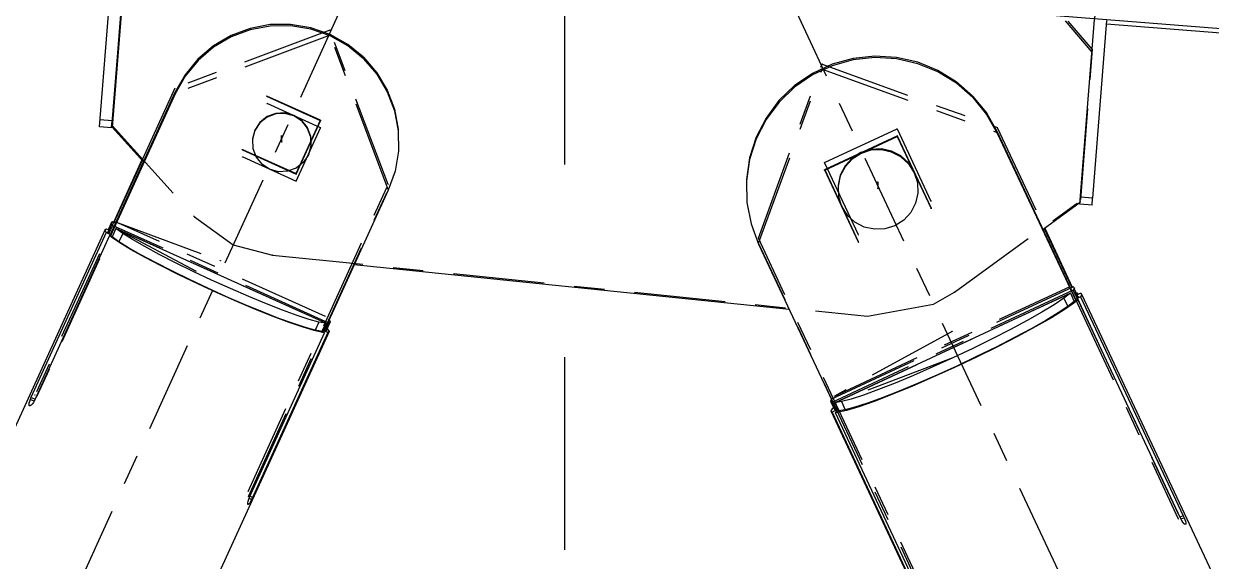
# Model space of a CAD drawing. Header units: millimetres. Extents: x 2368 to 8313, y 7493 to 11698.
# Drawn here: x 5854.76 to 5893.9, y 11402.44 to 11420.15 of the extents above; entities that cross this region are included whole.
import ezdxf

# ---------------------------------------------------------------- set-up
doc = ezdxf.new("R2010")
doc.units = ezdxf.units.MM
for name, pattern in [('CENTER', [50.8, 31.75, -6.35, 6.35, -6.35]), ('XKITLINE00', [0]), ('XKITLINE03', [6, 3, -1, 1, -1])]:
    doc.linetypes.add(name, pattern=pattern)

msp = doc.modelspace()

# ---------------------------------------------------------------- linework, layer by layer
at = {"color": 6, "linetype": 'CENTER'}
msp.add_line((5872.5882, 10907.5139), (5872.5882, 11495.735), dxfattribs=at)
at = {"color": 8, "linetype": 'XKITLINE00'}
for p, q in [((5921.4749, 11417.8339), (5589.9801, 11444.0384)), ((5857.2501, 11416.7596), (5857.7313, 11422.8469)), ((5858.13, 11422.8153), (5857.6672, 11416.9605)), ((5858.0615, 11421.8074), (5857.6694, 11416.8468)), ((5858.0645, 11421.7092), (5857.6724, 11416.7486)), ((5889.0866, 11420.2451), (5889.9658, 11419.221)), ((5889.5693, 11414.2048), (5890.0505, 11420.292)), ((5890.4492, 11420.2605), (5889.9864, 11414.4057)), ((5862.2178, 11420.003), (5861.588, 11419.7673)), ((5862.2193, 11419.9539), (5861.5895, 11419.7182)), ((5862.8792, 11420.1263), (5862.2178, 11420.003)), ((5862.8807, 11420.0772), (5862.2193, 11419.9539)), ((5863.552, 11420.1334), (5862.8792, 11420.1263)), ((5863.5535, 11420.0843), (5862.8807, 11420.0772)), ((5864.2158, 11420.0241), (5863.552, 11420.1334)), ((5864.2173, 11419.9751), (5863.5535, 11420.0843)), ((5864.8504, 11419.8018), (5864.2158, 11420.0241)), ((5864.8519, 11419.7527), (5864.2173, 11419.9751)), ((5889.1738, 11420.2382), (5889.9628, 11419.3191)), ((5921.456, 11417.6863), (5890.4395, 11420.1381)), ((5861.588, 11419.7673), (5861.0088, 11419.4263)), ((5861.5895, 11419.7182), (5861.0103, 11419.3773)), ((5865.4366, 11419.4732), (5864.8504, 11419.8018)), ((5865.438, 11419.4241), (5864.8519, 11419.7527)), ((5865.9564, 11419.0483), (5865.4366, 11419.4732)), ((5861.0088, 11419.4263), (5860.4979, 11418.9905)), ((5861.0103, 11419.3773), (5860.4994, 11418.9414)), ((5865.9579, 11418.9992), (5865.438, 11419.4241)), ((5882.8077, 11419.0883), (5882.0949, 11419.0127)), ((5883.5232, 11419.046), (5882.8077, 11419.0883)), ((5889.9628, 11419.3191), (5889.9658, 11419.221)), ((5860.4979, 11418.9905), (5860.0707, 11418.473)), ((5860.4994, 11418.9414), (5860.0722, 11418.4239)), ((5865.9564, 11419.0483), (5866.3942, 11418.54)), ((5865.9579, 11418.9992), (5866.3957, 11418.4909)), ((5881.4043, 11418.8215), (5880.7547, 11418.5197)), ((5881.4058, 11418.7724), (5880.7562, 11418.4706)), ((5882.0949, 11419.0127), (5881.4043, 11418.8215)), ((5882.0964, 11418.9636), (5881.4058, 11418.7724)), ((5882.8092, 11419.0392), (5882.0964, 11418.9636)), ((5883.5247, 11418.997), (5882.8092, 11419.0392)), ((5884.2219, 11418.8872), (5883.5232, 11419.046)), ((5884.2234, 11418.8381), (5883.5247, 11418.997)), ((5884.8848, 11418.616), (5884.2219, 11418.8872)), ((5884.8863, 11418.5669), (5884.2234, 11418.8381)), ((5860.0707, 11418.473), (5859.7404, 11417.8896)), ((5860.0722, 11418.4239), (5859.7419, 11417.8405)), ((5860.0707, 11418.473), (5860.0722, 11418.4239)), ((5866.3942, 11418.54), (5866.7367, 11417.9637)), ((5866.3957, 11418.4909), (5866.7381, 11417.9146)), ((5880.7547, 11418.5197), (5880.1639, 11418.1157)), ((5880.7562, 11418.4706), (5880.1654, 11418.0666)), ((5885.4938, 11418.24), (5884.8848, 11418.616)), ((5885.4953, 11418.1909), (5884.8863, 11418.5669)), ((5866.7367, 11417.9637), (5866.9733, 11417.3369)), ((5866.7381, 11417.9146), (5866.9748, 11417.2879)), ((5880.1639, 11418.1157), (5879.6479, 11417.6204)), ((5880.1654, 11418.0666), (5879.6494, 11417.5713)), ((5886.0323, 11417.7693), (5885.4938, 11418.24)), ((5886.0337, 11417.7202), (5885.4953, 11418.1909)), ((5859.7404, 11417.8896), (5857.5891, 11413.1711)), ((5859.7419, 11417.8405), (5857.6096, 11413.1637)), ((5859.7404, 11417.8896), (5859.7419, 11417.8405)), ((5879.6479, 11417.6204), (5879.2209, 11417.0474)), ((5879.6494, 11417.5713), (5879.2223, 11416.9983)), ((5886.0323, 11417.7693), (5886.4855, 11417.2168)), ((5886.0337, 11417.7202), (5886.487, 11417.1677)), ((5863.062, 11417.1998), (5862.7779, 11417.0935)), ((5863.0624, 11417.1841), (5862.7783, 11417.0778)), ((5863.3651, 11417.2135), (5863.062, 11417.1998)), ((5863.3656, 11417.1978), (5863.0624, 11417.1841)), ((5863.6577, 11417.1334), (5863.3651, 11417.2135)), ((5863.6582, 11417.1177), (5863.3656, 11417.1978)), ((5863.911, 11416.9672), (5863.6577, 11417.1334)), ((5863.6577, 11417.1334), (5863.6582, 11417.1177)), ((5863.9115, 11416.9515), (5863.6582, 11417.1177)), ((5866.9733, 11417.3369), (5867.097, 11416.6788)), ((5866.9748, 11417.2879), (5867.0985, 11416.6297)), ((5886.4855, 11417.2168), (5886.487, 11417.1677)), ((5886.4855, 11417.2168), (5886.8411, 11416.5976)), ((5886.487, 11417.1677), (5886.8426, 11416.5485)), ((5857.6489, 11416.7281), (5857.2501, 11416.7596)), ((5857.6672, 11416.9605), (5857.2685, 11416.992)), ((5857.6489, 11416.7281), (5857.6672, 11416.9605)), ((5857.6694, 11416.8468), (5857.6724, 11416.7486)), ((5857.6724, 11416.7486), (5858.7008, 11415.6094)), ((5862.5407, 11416.905), (5862.3736, 11416.6529)), ((5862.5411, 11416.8893), (5862.374, 11416.6371)), ((5862.7779, 11417.0935), (5862.5407, 11416.905)), ((5862.7783, 11417.0778), (5862.5411, 11416.8893)), ((5863.911, 11416.9672), (5864.1003, 11416.7312)), ((5863.9115, 11416.9515), (5864.1008, 11416.7155)), ((5864.1003, 11416.7312), (5864.2071, 11416.4485)), ((5879.2209, 11417.0474), (5878.8944, 11416.4122)), ((5879.2223, 11416.9983), (5878.8959, 11416.3631)), ((5862.3736, 11416.6529), (5862.2929, 11416.3617)), ((5862.2929, 11416.3617), (5862.2934, 11416.346)), ((5862.374, 11416.6371), (5862.2934, 11416.346)), ((5862.2934, 11416.346), (5862.3071, 11416.0443)), ((5862.3736, 11416.6529), (5862.374, 11416.6371)), ((5864.1008, 11416.7155), (5864.2076, 11416.4328)), ((5864.2076, 11416.4328), (5864.2213, 11416.1311)), ((5867.097, 11416.6788), (5867.0985, 11416.6297)), ((5867.0985, 11416.6297), (5867.1054, 11415.9602)), ((5878.8944, 11416.4122), (5878.6774, 11415.7323)), ((5878.8959, 11416.3631), (5878.6789, 11415.6832)), ((5886.8411, 11416.5976), (5886.8426, 11416.5485)), ((5886.8411, 11416.5976), (5889.4484, 11411.0364)), ((5886.8426, 11416.5485), (5889.43, 11411.0299)), ((5862.3071, 11416.0443), (5862.4139, 11415.7616)), ((5864.2213, 11416.1311), (5864.1407, 11415.8399)), ((5867.1054, 11415.9602), (5866.9955, 11415.2995)), ((5882.6801, 11416.0149), (5882.3515, 11415.9116)), ((5882.6806, 11415.9992), (5882.352, 11415.8959)), ((5882.6806, 11415.9992), (5882.352, 11415.8959)), ((5882.6811, 11415.9835), (5882.3525, 11415.8802)), ((5883.0244, 11416.03), (5882.6801, 11416.0149)), ((5883.0249, 11416.0143), (5882.6806, 11415.9992)), ((5883.0249, 11416.0143), (5882.6806, 11415.9992)), ((5883.0253, 11415.9986), (5882.6811, 11415.9835)), ((5883.3608, 11415.956), (5883.0244, 11416.03)), ((5883.3613, 11415.9402), (5883.0249, 11416.0143)), ((5883.3613, 11415.9402), (5883.0249, 11416.0143)), ((5883.3618, 11415.9245), (5883.0253, 11415.9986)), ((5883.6665, 11415.7978), (5883.3608, 11415.956)), ((5883.667, 11415.782), (5883.3613, 11415.9402)), ((5883.667, 11415.782), (5883.3613, 11415.9402)), ((5858.6469, 11415.6691), (5857.708, 11413.6099)), ((5858.6627, 11415.6515), (5857.7278, 11413.601)), ((5862.4139, 11415.7616), (5862.6032, 11415.5256)), ((5863.9736, 11415.5877), (5863.7364, 11415.3993)), ((5864.1407, 11415.8399), (5863.9736, 11415.5877)), ((5878.6774, 11415.7323), (5878.5758, 11415.0262)), ((5878.6789, 11415.6832), (5878.5773, 11414.9771)), ((5882.0609, 11415.7272), (5881.8282, 11415.4743)), ((5882.0614, 11415.7115), (5881.8286, 11415.4586)), ((5882.0614, 11415.7115), (5881.8286, 11415.4586)), ((5882.0619, 11415.6958), (5881.8291, 11415.4429)), ((5882.3515, 11415.9116), (5882.0609, 11415.7272)), ((5882.352, 11415.8959), (5882.0614, 11415.7115)), ((5882.352, 11415.8959), (5882.0614, 11415.7115)), ((5882.3525, 11415.8802), (5882.0619, 11415.6958)), ((5882.3515, 11415.9116), (5882.352, 11415.8959)), ((5882.352, 11415.8959), (5882.3525, 11415.8802)), ((5883.6675, 11415.7663), (5883.3618, 11415.9245)), ((5883.9206, 11415.5662), (5883.6665, 11415.7978)), ((5883.9211, 11415.5505), (5883.667, 11415.782)), ((5883.9211, 11415.5505), (5883.667, 11415.782)), ((5883.9216, 11415.5348), (5883.6675, 11415.7663)), ((5883.9206, 11415.5662), (5884.1058, 11415.2771)), ((5883.9211, 11415.5505), (5884.1063, 11415.2613)), ((5883.9211, 11415.5505), (5884.1063, 11415.2613)), ((5862.8565, 11415.3594), (5862.6032, 11415.5256)), ((5863.1491, 11415.2792), (5862.8565, 11415.3594)), ((5863.4523, 11415.293), (5863.1491, 11415.2792)), ((5863.7364, 11415.3993), (5863.4523, 11415.293)), ((5866.9955, 11415.2995), (5866.7719, 11414.6679)), ((5881.6691, 11415.1701), (5881.5946, 11414.8352)), ((5881.6696, 11415.1543), (5881.5951, 11414.8195)), ((5881.6696, 11415.1543), (5881.5951, 11414.8195)), ((5881.8282, 11415.4743), (5881.6691, 11415.1701)), ((5881.8286, 11415.4586), (5881.6696, 11415.1543)), ((5881.8286, 11415.4586), (5881.6696, 11415.1543)), ((5881.8291, 11415.4429), (5881.6701, 11415.1386)), ((5883.9216, 11415.5348), (5884.1067, 11415.2456)), ((5884.1058, 11415.2771), (5884.1063, 11415.2613)), ((5884.1058, 11415.2771), (5884.2095, 11414.9501)), ((5884.1063, 11415.2613), (5884.21, 11414.9343)), ((5884.1063, 11415.2613), (5884.1067, 11415.2456)), ((5884.1063, 11415.2613), (5884.21, 11414.9343)), ((5884.1067, 11415.2456), (5884.2104, 11414.9186)), ((5878.5773, 11414.9771), (5878.5939, 11414.2639)), ((5881.6701, 11415.1386), (5881.5955, 11414.8038)), ((5881.5955, 11414.8038), (5881.6106, 11414.4612)), ((5884.2104, 11414.9186), (5884.2255, 11414.576)), ((5866.7719, 11414.6679), (5864.6397, 11409.9912)), ((5881.6106, 11414.4612), (5881.7143, 11414.1342)), ((5884.2255, 11414.576), (5884.151, 11414.2412)), ((5889.9864, 11414.4057), (5889.5876, 11414.4372)), ((5889.968, 11414.1733), (5889.9864, 11414.4057)), ((5878.5939, 11414.2639), (5878.7282, 11413.5633)), ((5881.7143, 11414.1342), (5881.8995, 11413.8451)), ((5884.151, 11414.2412), (5883.9919, 11413.937)), ((5889.5737, 11414.2603), (5888.3515, 11413.3762)), ((5889.968, 11414.1733), (5889.5693, 11414.2048)), ((5857.6482, 11413.6089), (5857.5242, 11413.337)), ((5857.6481, 11413.6089), (5857.5348, 11413.3602)), ((5857.6482, 11413.6089), (5857.6393, 11413.5847)), ((5857.6767, 11413.624), (5857.6482, 11413.6089)), ((5857.7753, 11413.5795), (5857.6767, 11413.624)), ((5882.1536, 11413.6135), (5881.8995, 11413.8451)), ((5882.4593, 11413.4553), (5882.1536, 11413.6135)), ((5883.7592, 11413.684), (5883.4686, 11413.4996)), ((5883.9919, 11413.937), (5883.7592, 11413.684)), ((5857.4243, 11413.3539), (5791.8961, 11269.6244)), ((5857.4722, 11413.2761), (5854.9929, 11407.838)), ((5857.4687, 11413.39), (5857.4243, 11413.3539)), ((5857.4243, 11413.3539), (5857.4722, 11413.2761)), ((5857.5366, 11413.3594), (5857.4687, 11413.39)), ((5857.6081, 11413.2148), (5857.4722, 11413.2761)), ((5857.5153, 11413.3128), (5857.526, 11413.2799)), ((5857.6499, 11413.5518), (5857.526, 11413.2799)), ((5857.526, 11413.2799), (5857.5562, 11413.2382)), ((5857.6801, 11413.5101), (5857.5562, 11413.2382)), ((5857.6081, 11413.2148), (5857.5562, 11413.2382)), ((5857.6393, 11413.5847), (5857.6499, 11413.5518)), ((5857.6499, 11413.5518), (5857.6801, 11413.5101)), ((5857.79, 11413.4083), (5857.6661, 11413.1364)), ((5857.7321, 11413.4867), (5857.6801, 11413.5101)), ((5858.0162, 11413.2451), (5857.79, 11413.4083)), ((5864.7074, 11410.2865), (5857.79, 11413.4083)), ((5858.0162, 11413.2451), (5857.8922, 11412.9732)), ((5858.3368, 11413.0443), (5858.0162, 11413.2451)), ((5878.7282, 11413.5633), (5878.9765, 11412.8942)), ((5882.7957, 11413.3812), (5882.4593, 11413.4553)), ((5883.14, 11413.3964), (5882.7957, 11413.3812)), ((5883.4686, 11413.4996), (5883.14, 11413.3964)), ((5888.39, 11413.4041), (5889.2989, 11411.4657)), ((5888.4061, 11413.4157), (5889.3165, 11411.4739)), ((5857.585, 11413.1729), (5855.1057, 11407.7348)), ((5857.6513, 11413.117), (5857.585, 11413.1729)), ((5857.6661, 11413.1364), (5857.585, 11413.1729)), ((5857.6091, 11413.1827), (5857.6013, 11413.1656)), ((5857.6091, 11413.1827), (5857.6096, 11413.1637)), ((5857.6668, 11413.138), (5857.6096, 11413.1637)), ((5857.9256, 11412.9311), (5857.6513, 11413.117)), ((5857.8922, 11412.9732), (5857.6661, 11413.1364)), ((5858.2128, 11412.7724), (5857.8922, 11412.9732)), ((5858.297, 11412.7074), (5857.9256, 11412.9311)), ((5858.7424, 11412.8117), (5858.3368, 11413.0443)), ((5859.2213, 11412.5541), (5858.7424, 11412.8117)), ((5878.9765, 11412.8942), (5881.5639, 11407.3756)), ((5858.6185, 11412.5398), (5858.2128, 11412.7724)), ((5858.7542, 11412.4526), (5858.297, 11412.7074)), ((5859.0973, 11412.2822), (5858.6185, 11412.5398)), ((5859.2833, 11412.1745), (5858.7542, 11412.4526)), ((5859.7593, 11412.2791), (5859.2213, 11412.5541)), ((5859.6354, 11412.0072), (5859.0973, 11412.2822)), ((5859.8682, 11411.8815), (5859.2833, 11412.1745)), ((5860.3408, 11411.9946), (5859.7593, 11412.2791)), ((5879.9882, 11410.7364), (5865.6499, 11412.2069)), ((5860.2169, 11411.7227), (5859.6354, 11412.0072)), ((5860.4913, 11411.5826), (5859.8682, 11411.8815)), ((5860.8248, 11411.4372), (5860.2169, 11411.7227)), ((5860.9488, 11411.7091), (5860.3408, 11411.9946)), ((5861.5654, 11411.4308), (5860.9488, 11411.7091)), ((5861.1335, 11411.2868), (5860.4913, 11411.5826)), ((5861.4414, 11411.1589), (5860.8248, 11411.4372)), ((5861.7753, 11411.0032), (5861.1335, 11411.2868)), ((5862.1726, 11411.168), (5861.5654, 11411.4308)), ((5889.2542, 11411.2756), (5881.4862, 11407.667)), ((5889.2542, 11411.2756), (5889.0378, 11411.1068)), ((5889.2542, 11411.2756), (5889.381, 11411.0051)), ((5889.3451, 11411.4871), (5889.2564, 11411.4459)), ((5889.3484, 11411.3732), (5889.3016, 11411.3514)), ((5889.3719, 11411.4708), (5889.3451, 11411.4871)), ((5889.3736, 11411.4137), (5889.3484, 11411.3732)), ((5889.3484, 11411.3732), (5889.4752, 11411.1026)), ((5889.3719, 11411.4708), (5889.3814, 11411.4463)), ((5889.3814, 11411.4463), (5889.3736, 11411.4137)), ((5889.3736, 11411.4137), (5889.5004, 11411.1432)), ((5889.4893, 11411.2784), (5889.4605, 11411.2776)), ((5889.4893, 11411.2784), (5889.4653, 11411.2673)), ((5889.591, 11411.2719), (5889.486, 11411.2232)), ((5889.4893, 11411.2784), (5889.51, 11411.2343)), ((5889.591, 11411.2719), (5889.6348, 11411.2266)), ((5862.0487, 11410.8961), (5861.4414, 11411.1589)), ((5862.3972, 11410.7402), (5861.7753, 11411.0032)), ((5862.6288, 11410.6563), (5862.0487, 11410.8961)), ((5862.7528, 11410.9282), (5862.1726, 11411.168)), ((5863.2889, 11410.7185), (5862.7528, 11410.9282)), ((5888.7223, 11410.8967), (5888.3164, 11410.6513)), ((5889.0378, 11411.1068), (5888.7223, 11410.8967)), ((5889.0378, 11411.1068), (5889.1646, 11410.8362)), ((5889.3651, 11410.9463), (5889.0509, 11410.729)), ((5889.381, 11411.0051), (5889.1646, 11410.8362)), ((5889.4979, 11411.0594), (5889.3651, 11410.9463)), ((5889.43, 11411.0299), (5889.3802, 11411.0067)), ((5889.4979, 11411.0594), (5889.381, 11411.0051)), ((5889.5886, 11411.1553), (5889.4284, 11411.0809)), ((5889.4752, 11411.1026), (5889.4284, 11411.0809)), ((5889.4295, 11411.0467), (5889.43, 11411.0299)), ((5889.4295, 11411.0467), (5889.4368, 11411.031)), ((5889.5004, 11411.1432), (5889.4752, 11411.1026)), ((5889.4979, 11411.0594), (5892.8801, 11403.8456)), ((5889.5083, 11411.1757), (5889.5004, 11411.1432)), ((5889.6348, 11411.2266), (5889.5886, 11411.1553)), ((5889.5886, 11411.1553), (5892.9708, 11403.9415)), ((5889.6348, 11411.2266), (5953.8283, 11274.3079)), ((5862.9804, 11410.506), (5862.3972, 11410.7402)), ((5863.1649, 11410.4466), (5862.6288, 11410.6563)), ((5863.5071, 11410.3076), (5862.9804, 11410.506)), ((5863.7652, 11410.545), (5863.2889, 11410.7185)), ((5864.1678, 11410.4128), (5863.7652, 11410.545)), ((5888.3164, 11410.6513), (5887.831, 11410.3769)), ((5888.6286, 11410.4686), (5888.111, 11410.1731)), ((5888.8492, 11410.6262), (5888.4433, 11410.3807)), ((5889.0509, 11410.729), (5888.6286, 11410.4686)), ((5889.1646, 11410.8362), (5888.8492, 11410.6262)), ((5863.6412, 11410.2731), (5863.1649, 11410.4466)), ((5863.9613, 11410.1511), (5863.5071, 11410.3076)), ((5864.0438, 11410.1409), (5863.6412, 11410.2731)), ((5864.3293, 11410.0412), (5863.9613, 11410.1511)), ((5864.361, 11410.0539), (5864.0438, 11410.1409)), ((5864.4849, 11410.3258), (5864.1678, 11410.4128)), ((5864.4849, 11410.3258), (5864.361, 11410.0539)), ((5864.7074, 11410.2865), (5864.4849, 11410.3258)), ((5864.7074, 11410.2865), (5864.5834, 11410.0146)), ((5864.8142, 11410.2906), (5864.6903, 11410.0187)), ((5864.8426, 11410.3058), (5864.7186, 11410.0339)), ((5864.7706, 11410.0948), (5864.7505, 11410.1038)), ((5864.7706, 11410.0948), (5864.8186, 11410.017)), ((5864.8142, 11410.2906), (5864.7827, 11410.3048)), ((5864.8426, 11410.3058), (5864.8142, 11410.2906)), ((5864.8214, 11410.3898), (5864.8409, 11410.3629)), ((5864.8409, 11410.3629), (5864.8515, 11410.33)), ((5864.8515, 11410.33), (5864.8426, 11410.3058)), ((5887.2791, 11410.0811), (5886.6756, 11409.7718)), ((5887.831, 11410.3769), (5887.2791, 11410.0811)), ((5887.9578, 11410.1064), (5887.4059, 11409.8106)), ((5888.111, 11410.1731), (5887.5139, 11409.8513)), ((5888.4433, 11410.3807), (5887.9578, 11410.1064)), ((5864.8186, 11410.017), (5724.1331, 11101.4374)), ((5864.6645, 11409.978), (5862.1851, 11404.5399)), ((5864.7741, 11409.9809), (5862.2948, 11404.5428)), ((5864.5997, 11409.9812), (5864.3293, 11410.0412)), ((5864.5834, 11410.0146), (5864.361, 11410.0539)), ((5864.6645, 11409.978), (5864.5834, 11410.0146)), ((5864.6397, 11409.9912), (5864.5841, 11410.0162)), ((5864.6645, 11409.978), (5864.5997, 11409.9812)), ((5864.632, 11409.9946), (5864.6313, 11409.993)), ((5864.7741, 11409.9809), (5864.6587, 11410.0329)), ((5864.6903, 11410.0187), (5864.6587, 11410.0329)), ((5864.7186, 11410.0339), (5864.6903, 11410.0187)), ((5864.8186, 11410.017), (5864.7741, 11409.9809)), ((5886.6756, 11409.7718), (5886.0368, 11409.4574)), ((5887.4059, 11409.8106), (5886.8024, 11409.5013)), ((5887.5139, 11409.8513), (5886.8554, 11409.5131)), ((5886.0368, 11409.4574), (5885.38, 11409.1463)), ((5886.8554, 11409.5131), (5886.1555, 11409.1688)), ((5886.8024, 11409.5013), (5886.1637, 11409.1869)), ((5885.38, 11409.1463), (5884.7228, 11408.847)), ((5886.1555, 11409.1688), (5885.4355, 11408.8288)), ((5886.1637, 11409.1869), (5885.5068, 11408.8758)), ((5884.083, 11408.5674), (5883.4778, 11408.3152)), ((5884.7173, 11408.5034), (5884.0227, 11408.2026)), ((5884.7228, 11408.847), (5884.083, 11408.5674)), ((5884.8496, 11408.5764), (5884.2098, 11408.2969)), ((5885.4355, 11408.8288), (5884.7173, 11408.5034)), ((5885.5068, 11408.8758), (5884.8496, 11408.5764)), ((5883.4778, 11408.3152), (5882.9235, 11408.0971)), ((5884.0227, 11408.2026), (5883.3728, 11407.9354)), ((5884.2098, 11408.2969), (5883.6046, 11408.0447)), ((5854.9645, 11407.771), (5854.9405, 11407.7076)), ((5854.9929, 11407.838), (5854.9645, 11407.771)), ((5855.0937, 11407.7127), (5854.9645, 11407.771)), ((5855.1255, 11407.7782), (5854.9929, 11407.838)), ((5855.1057, 11407.7348), (5855.0723, 11407.6731)), ((5881.36, 11407.7488), (5881.3522, 11407.7162)), ((5881.3522, 11407.7162), (5881.3618, 11407.6918)), ((5881.3765, 11407.7753), (5881.36, 11407.7488)), ((5882.0259, 11407.7859), (5881.7067, 11407.701)), ((5882.4352, 11407.9191), (5882.0259, 11407.7859)), ((5882.9235, 11408.0971), (5882.4352, 11407.9191)), ((5883.0504, 11407.8266), (5882.562, 11407.6486)), ((5883.3728, 11407.9354), (5882.7873, 11407.71)), ((5883.6046, 11408.0447), (5883.0504, 11407.8266)), ((5854.9185, 11407.6354), (5854.9184, 11407.6069)), ((5854.9184, 11407.6069), (5854.9277, 11407.5744)), ((5854.9227, 11407.6525), (5854.9185, 11407.6354)), ((5854.9405, 11407.7076), (5854.9227, 11407.6525)), ((5854.9458, 11407.5591), (5854.9277, 11407.5744)), ((5854.9714, 11407.5622), (5854.9458, 11407.5591)), ((5855.0025, 11407.5835), (5854.9714, 11407.5622)), ((5855.037, 11407.6214), (5855.0025, 11407.5835)), ((5855.0723, 11407.6731), (5855.037, 11407.6214)), ((5881.3987, 11407.4662), (5881.3526, 11407.3948)), ((5881.3526, 11407.3948), (5881.3964, 11407.3496)), ((5881.3526, 11407.3948), (6020.0938, 11111.4729)), ((5881.3887, 11407.6755), (5881.3618, 11407.6918)), ((5881.3618, 11407.6918), (5881.4887, 11407.4212)), ((5881.4171, 11407.6886), (5881.3887, 11407.6755)), ((5881.3887, 11407.6755), (5881.5156, 11407.4049)), ((5881.544, 11407.4181), (5881.3964, 11407.3496)), ((5881.3964, 11407.3496), (5884.7786, 11400.1357)), ((5881.4553, 11407.4924), (5881.3987, 11407.4662)), ((5881.7067, 11407.701), (5881.4862, 11407.667)), ((5881.4862, 11407.667), (5881.613, 11407.3964)), ((5881.5156, 11407.4049), (5881.4887, 11407.4212)), ((5881.613, 11407.3964), (5881.498, 11407.343)), ((5881.5824, 11407.3456), (5881.498, 11407.343)), ((5881.498, 11407.343), (5884.8802, 11400.1292)), ((5881.544, 11407.4181), (5881.5156, 11407.4049)), ((5881.6122, 11407.3981), (5881.5639, 11407.3756)), ((5881.5699, 11407.3784), (5881.5707, 11407.3768)), ((5881.8783, 11407.4106), (5881.5824, 11407.3456)), ((5881.8335, 11407.4305), (5881.613, 11407.3964)), ((5881.7067, 11407.701), (5881.8335, 11407.4305)), ((5882.1527, 11407.5153), (5881.8335, 11407.4305)), ((5882.284, 11407.5333), (5881.8783, 11407.4106)), ((5882.562, 11407.6486), (5882.1527, 11407.5153)), ((5882.7873, 11407.71), (5882.284, 11407.5333)), ((5862.1307, 11404.3666), (5862.1302, 11404.3315)), ((5862.1302, 11404.3315), (5862.1391, 11404.3128)), ((5862.1407, 11404.4156), (5862.1307, 11404.3666)), ((5862.1568, 11404.3119), (5862.1391, 11404.3128)), ((5862.1593, 11404.4748), (5862.1407, 11404.4156)), ((5862.1819, 11404.3289), (5862.1568, 11404.3119)), ((5862.1851, 11404.5399), (5862.1593, 11404.4748)), ((5862.264, 11404.4768), (5862.1759, 11404.5166)), ((5862.2004, 11404.3491), (5862.1819, 11404.3289)), ((5862.2086, 11404.3644), (5862.2004, 11404.3491)), ((5862.2948, 11404.5428), (5862.2049, 11404.5833)), ((5862.2345, 11404.4159), (5862.2086, 11404.3644)), ((5862.264, 11404.4768), (5862.2345, 11404.4159)), ((5862.2948, 11404.5428), (5862.264, 11404.4768)), ((5892.9708, 11403.9415), (5892.8594, 11403.8897)), ((5892.8801, 11403.8456), (5892.912, 11403.7846)), ((5892.9995, 11403.8771), (5892.8902, 11403.8263)), ((5892.9708, 11403.9415), (5892.9995, 11403.8771)), ((5892.9995, 11403.8771), (5893.0245, 11403.8146)), ((5893.0245, 11403.8146), (5893.0442, 11403.758)), ((5892.912, 11403.7846), (5892.9465, 11403.7317)), ((5892.9465, 11403.7317), (5892.9811, 11403.6907)), ((5893.0136, 11403.6643), (5892.9811, 11403.6907)), ((5893.0417, 11403.6542), (5893.0136, 11403.6643)), ((5893.0569, 11403.659), (5893.0417, 11403.6542)), ((5893.0442, 11403.758), (5893.0572, 11403.7114)), ((5893.0572, 11403.7114), (5893.0626, 11403.6778)), ((5893.0626, 11403.6778), (5893.0601, 11403.6595))]:
    msp.add_line(p, q, dxfattribs=at)
at = {"color": 8, "linetype": 'XKITLINE03'}
for p, q in [((5872.5882, 11436.8368), (5708.5882, 11077.119)), ((5872.5882, 11436.8368), (5708.5882, 11077.119)), ((6036.5882, 11087.0404), (5872.5882, 11436.8368)), ((6036.5882, 11087.0404), (5872.5882, 11436.8368)), ((5858.3681, 11425.8278), (5857.8978, 11419.8786)), ((5858.3682, 11425.8278), (5857.8979, 11419.8786)), ((5890.2885, 11423.3045), (5889.8182, 11417.3553)), ((5890.2886, 11423.3045), (5889.8183, 11417.3553)), ((5858.1414, 11422.7504), (5857.6708, 11416.7977)), ((5858.1414, 11422.7504), (5857.6709, 11416.7977)), ((5857.8978, 11419.8786), (5857.6549, 11416.8059)), ((5857.8979, 11419.8786), (5857.655, 11416.8059)), ((5864.846, 11419.9442), (5859.736, 11418.032)), ((5864.8461, 11419.9442), (5859.7361, 11418.032)), ((5866.766, 11414.8594), (5864.846, 11419.9442)), ((5866.7661, 11414.8594), (5864.8461, 11419.9442)), ((5864.8511, 11419.7773), (5859.741, 11417.8651)), ((5864.8512, 11419.7773), (5859.7411, 11417.8651)), ((5866.7711, 11414.6925), (5864.8511, 11419.7773)), ((5866.7712, 11414.6925), (5864.8512, 11419.7773)), ((5878.9707, 11413.0857), (5881.0689, 11418.8263)), ((5878.9707, 11413.0857), (5881.0689, 11418.8263)), ((5881.0689, 11418.8263), (5886.8367, 11416.7399)), ((5881.0689, 11418.8263), (5886.8368, 11416.7399)), ((5878.9757, 11412.9188), (5881.0739, 11418.6594)), ((5878.9758, 11412.9188), (5881.074, 11418.6594)), ((5881.0739, 11418.6594), (5886.8418, 11416.573)), ((5881.074, 11418.6594), (5886.8419, 11416.573)), ((5859.736, 11418.032), (5855.1245, 11407.9171)), ((5859.7361, 11418.032), (5855.1246, 11407.9171)), ((5859.741, 11417.8651), (5855.1295, 11407.7502)), ((5859.7411, 11417.8651), (5855.1296, 11407.7502)), ((5864.5337, 11416.9743), (5862.7671, 11417.7716)), ((5864.5338, 11416.9743), (5862.7671, 11417.7716)), ((5864.5342, 11416.9586), (5862.7675, 11417.7559)), ((5864.5342, 11416.9586), (5862.7676, 11417.7559)), ((5864.5412, 11416.7269), (5862.7745, 11417.5242)), ((5864.5412, 11416.7269), (5862.7746, 11417.5242)), ((5889.8182, 11417.3553), (5889.5753, 11414.2826)), ((5889.8183, 11417.3553), (5889.5754, 11414.2826)), ((5857.6708, 11416.7977), (5860.3818, 11413.7946)), ((5857.6709, 11416.7977), (5860.3819, 11413.7946)), ((5863.732, 11415.216), (5864.5337, 11416.9743)), ((5863.7321, 11415.216), (5864.5338, 11416.9743)), ((5863.7325, 11415.2003), (5864.5342, 11416.9586)), ((5863.7326, 11415.2003), (5864.5342, 11416.9586)), ((5863.7395, 11414.9686), (5864.5412, 11416.7269)), ((5863.7396, 11414.9686), (5864.5412, 11416.7269)), ((5886.8367, 11416.7399), (5892.8063, 11404.0074)), ((5886.8368, 11416.7399), (5892.8064, 11404.0074)), ((5863.2568, 11416.2542), (5863.2503, 11416.4702)), ((5863.2569, 11416.2542), (5863.2503, 11416.4702)), ((5881.1484, 11415.5798), (5883.5409, 11416.6912)), ((5881.1485, 11415.5798), (5883.541, 11416.6912)), ((5881.1554, 11415.3481), (5883.5479, 11416.4595)), ((5881.1555, 11415.3481), (5883.548, 11416.4595)), ((5881.1559, 11415.3324), (5883.5484, 11416.4438)), ((5881.156, 11415.3324), (5883.5485, 11416.4438)), ((5883.5409, 11416.6912), (5884.657, 11414.3106)), ((5883.541, 11416.6912), (5884.6571, 11414.3106)), ((5883.5479, 11416.4595), (5884.664, 11414.0789)), ((5883.548, 11416.4595), (5884.6641, 11414.0789)), ((5883.5484, 11416.4438), (5884.6645, 11414.0632)), ((5883.5485, 11416.4438), (5884.6646, 11414.0632)), ((5886.8418, 11416.573), (5892.8113, 11403.8405)), ((5886.8419, 11416.573), (5892.8114, 11403.8405)), ((5861.9654, 11416.0133), (5863.732, 11415.216)), ((5861.9655, 11416.0133), (5863.7321, 11415.216)), ((5861.9659, 11415.9975), (5863.7325, 11415.2003)), ((5861.966, 11415.9975), (5863.7326, 11415.2003)), ((5861.9729, 11415.7658), (5863.7395, 11414.9686)), ((5861.973, 11415.7658), (5863.7396, 11414.9686)), ((5882.2646, 11413.1992), (5881.1484, 11415.5798)), ((5882.2646, 11413.1992), (5881.1485, 11415.5798)), ((5882.2716, 11412.9675), (5881.1554, 11415.3481)), ((5882.2716, 11412.9675), (5881.1555, 11415.3481)), ((5882.272, 11412.9518), (5881.1559, 11415.3324)), ((5882.2721, 11412.9518), (5881.156, 11415.3324)), ((5862.1545, 11404.7445), (5866.766, 11414.8594)), ((5862.1546, 11404.7445), (5866.7661, 11414.8594)), ((5882.903, 11414.9373), (5882.9096, 11414.7213)), ((5882.903, 11414.9373), (5882.9095, 11414.7213)), ((5862.1596, 11404.5776), (5866.7711, 11414.6925)), ((5862.1596, 11404.5776), (5866.7712, 11414.6925)), ((5885.4313, 11411.3139), (5889.5721, 11414.3094)), ((5885.4313, 11411.3139), (5889.5722, 11414.3094)), ((5857.6392, 11413.5847), (5857.6766, 11413.624)), ((5857.6393, 11413.5847), (5857.6767, 11413.624)), ((5864.7006, 11410.5065), (5857.7833, 11413.6282)), ((5857.7833, 11413.6282), (5861.2335, 11412.3462)), ((5864.7007, 11410.5065), (5857.7834, 11413.6282)), ((5857.7834, 11413.6282), (5861.2336, 11412.3462)), ((5860.3818, 11413.7946), (5861.6586, 11412.8639)), ((5860.3819, 11413.7946), (5861.6587, 11412.8639)), ((5857.68, 11413.5101), (5857.6392, 11413.5847)), ((5857.6801, 11413.5101), (5857.6393, 11413.5847)), ((5864.8141, 11410.2906), (5857.68, 11413.5101)), ((5864.8142, 11410.2906), (5857.6801, 11413.5101)), ((5864.7073, 11410.2865), (5857.7899, 11413.4083)), ((5857.7899, 11413.4083), (5861.2571, 11411.5686)), ((5864.7074, 11410.2865), (5857.79, 11413.4083)), ((5857.79, 11413.4083), (5861.2571, 11411.5686)), ((5861.6586, 11412.8639), (5862.9508, 11412.5326)), ((5861.6587, 11412.8639), (5862.9509, 11412.5326)), ((5884.9402, 11400.3532), (5878.9707, 11413.0857)), ((5884.9403, 11400.3532), (5878.9707, 11413.0857)), ((5884.9453, 11400.1863), (5878.9757, 11412.9188)), ((5884.9453, 11400.1863), (5878.9758, 11412.9188)), ((5862.9508, 11412.5326), (5882.5657, 11410.521)), ((5862.9509, 11412.5326), (5882.5657, 11410.521)), ((5881.3851, 11407.7893), (5889.3451, 11411.4871)), ((5881.3851, 11407.7893), (5889.345, 11411.4871)), ((5889.3484, 11411.3732), (5881.3887, 11407.6755)), ((5889.3483, 11411.3732), (5881.3887, 11407.6755)), ((5881.4794, 11407.8869), (5889.2474, 11411.4956)), ((5881.4795, 11407.8869), (5889.2475, 11411.4956)), ((5881.4861, 11407.667), (5889.2541, 11411.2756)), ((5881.4862, 11407.667), (5889.2542, 11411.2756)), ((5884.7421, 11410.9136), (5885.4313, 11411.3139)), ((5884.7422, 11410.9136), (5885.4313, 11411.3139)), ((5889.3814, 11411.4463), (5889.3483, 11411.3732)), ((5889.3814, 11411.4463), (5889.3484, 11411.3732)), ((5882.5657, 11410.521), (5884.7421, 11410.9136)), ((5882.5657, 11410.521), (5884.7422, 11410.9136)), ((5864.8107, 11410.4045), (5864.8514, 11410.33)), ((5864.8108, 11410.4045), (5864.8515, 11410.33)), ((5864.8514, 11410.33), (5864.8141, 11410.2906)), ((5864.8515, 11410.33), (5864.8142, 11410.2906)), ((5885.3536, 11410.0162), (5881.4794, 11407.8869)), ((5885.3537, 11410.0162), (5881.4795, 11407.8869)), ((5885.3799, 11409.1463), (5881.4861, 11407.667)), ((5885.38, 11409.1463), (5881.4862, 11407.667)), ((5881.3522, 11407.7162), (5881.3851, 11407.7893)), ((5881.3522, 11407.7162), (5881.3851, 11407.7893)), ((5881.3887, 11407.6755), (5881.3522, 11407.7162)), ((5881.3887, 11407.6755), (5881.3522, 11407.7162))]:
    msp.add_line(p, q, dxfattribs=at)
at = {"color": 8, "linetype": 'XKITLINE00'}
for centre in [(5857.8978, 11419.8786), (5857.8978, 11419.8786), (5857.8979, 11419.8786), (5857.8979, 11419.8786), (5864.846, 11419.9442), (5864.846, 11419.9442), (5864.8461, 11419.9442), (5864.8461, 11419.9442), (5864.8511, 11419.7773), (5864.8511, 11419.7773), (5864.8512, 11419.7773), (5864.8512, 11419.7773), (5881.0689, 11418.8263), (5881.0689, 11418.8263), (5881.0689, 11418.8263), (5881.0689, 11418.8263), (5881.0739, 11418.6594), (5881.0739, 11418.6594), (5881.074, 11418.6594), (5881.074, 11418.6594), (5859.736, 11418.032), (5859.736, 11418.032), (5859.7361, 11418.032), (5859.7361, 11418.032), (5859.741, 11417.8651), (5859.741, 11417.8651), (5859.7411, 11417.8651), (5859.7411, 11417.8651), (5862.7671, 11417.7716), (5862.7671, 11417.7716), (5862.7675, 11417.7559), (5862.7676, 11417.7559), (5862.7745, 11417.5242), (5862.7746, 11417.5242), (5889.8182, 11417.3553), (5889.8182, 11417.3553), (5889.8183, 11417.3553), (5889.8183, 11417.3553), (5857.6549, 11416.8059), (5857.655, 11416.8059), (5857.6708, 11416.7977), (5857.6708, 11416.7977), (5857.6709, 11416.7977), (5857.6709, 11416.7977), (5864.5337, 11416.9743), (5864.5337, 11416.9743), (5864.5338, 11416.9743), (5864.5338, 11416.9743), (5864.5342, 11416.9586), (5864.5342, 11416.9586), (5864.5342, 11416.9586), (5864.5342, 11416.9586), (5864.5412, 11416.7269), (5864.5412, 11416.7269), (5864.5412, 11416.7269), (5864.5412, 11416.7269), (5886.8367, 11416.7399), (5886.8367, 11416.7399), (5886.8368, 11416.7399), (5886.8368, 11416.7399), (5863.2503, 11416.4702), (5863.2503, 11416.4702), (5883.5409, 11416.6912), (5883.5409, 11416.6912), (5883.541, 11416.6912), (5883.541, 11416.6912), (5883.5479, 11416.4595), (5883.5479, 11416.4595), (5883.548, 11416.4595), (5883.548, 11416.4595), (5883.5484, 11416.4438), (5883.5484, 11416.4438), (5883.5485, 11416.4438), (5883.5485, 11416.4438), (5886.8418, 11416.573), (5886.8418, 11416.573), (5886.8419, 11416.573), (5886.8419, 11416.573), (5861.9654, 11416.0133), (5861.9655, 11416.0133), (5861.9659, 11415.9975), (5861.966, 11415.9975), (5863.2568, 11416.2542), (5863.2569, 11416.2542), (5861.9729, 11415.7658), (5861.973, 11415.7658), (5881.1484, 11415.5798), (5881.1484, 11415.5798), (5881.1485, 11415.5798), (5881.1485, 11415.5798), (5863.732, 11415.216), (5863.732, 11415.216), (5863.7321, 11415.216), (5863.7321, 11415.216), (5863.7325, 11415.2003), (5863.7325, 11415.2003), (5863.7326, 11415.2003), (5863.7326, 11415.2003), (5881.1554, 11415.3481), (5881.1554, 11415.3481), (5881.1555, 11415.3481), (5881.1555, 11415.3481), (5881.1559, 11415.3324), (5881.1559, 11415.3324), (5881.156, 11415.3324), (5881.156, 11415.3324), (5863.7395, 11414.9686), (5863.7395, 11414.9686), (5863.7396, 11414.9686), (5863.7396, 11414.9686), (5866.766, 11414.8594), (5866.766, 11414.8594), (5866.7661, 11414.8594), (5866.7661, 11414.8594), (5882.903, 11414.9373), (5882.903, 11414.9373), (5866.7711, 11414.6925), (5866.7711, 11414.6925), (5866.7712, 11414.6925), (5866.7712, 11414.6925), (5882.9095, 11414.7213), (5882.9096, 11414.7213), (5884.657, 11414.3106), (5884.6571, 11414.3106), (5884.664, 11414.0789), (5884.6641, 11414.0789), (5884.6645, 11414.0632), (5884.6646, 11414.0632), (5889.5721, 11414.3094), (5889.5722, 11414.3094), (5889.5753, 11414.2826), (5889.5754, 11414.2826), (5857.6392, 11413.5847), (5857.6392, 11413.5847), (5857.6393, 11413.5847), (5857.6393, 11413.5847), (5857.6766, 11413.624), (5857.6767, 11413.624), (5857.7833, 11413.6282), (5857.7833, 11413.6282), (5857.7834, 11413.6282), (5857.7834, 11413.6282), (5860.3818, 11413.7946), (5860.3818, 11413.7946), (5860.3819, 11413.7946), (5860.3819, 11413.7946), (5857.68, 11413.5101), (5857.68, 11413.5101), (5857.6801, 11413.5101), (5857.6801, 11413.5101), (5857.7899, 11413.4083), (5857.7899, 11413.4083), (5857.79, 11413.4083), (5857.79, 11413.4083), (5882.2646, 11413.1992), (5882.2646, 11413.1992), (5861.6586, 11412.8639), (5861.6586, 11412.8639), (5861.6587, 11412.8639), (5861.6587, 11412.8639), (5878.9707, 11413.0857), (5878.9707, 11413.0857), (5878.9707, 11413.0857), (5878.9707, 11413.0857), (5878.9757, 11412.9188), (5878.9757, 11412.9188), (5878.9758, 11412.9188), (5878.9758, 11412.9188), (5882.2716, 11412.9675), (5882.2716, 11412.9675), (5882.272, 11412.9518), (5882.2721, 11412.9518), (5862.9508, 11412.5326), (5862.9508, 11412.5326), (5862.9509, 11412.5326), (5862.9509, 11412.5326), (5861.2335, 11412.3462), (5861.2336, 11412.3462), (5861.2571, 11411.5686), (5861.2571, 11411.5686), (5885.4313, 11411.3139), (5885.4313, 11411.3139), (5885.4313, 11411.3139), (5885.4313, 11411.3139), (5889.2474, 11411.4956), (5889.2475, 11411.4956), (5889.2541, 11411.2756), (5889.2542, 11411.2756), (5889.345, 11411.4871), (5889.3451, 11411.4871), (5889.3483, 11411.3732), (5889.3483, 11411.3732), (5889.3484, 11411.3732), (5889.3484, 11411.3732), (5889.3814, 11411.4463), (5889.3814, 11411.4463), (5884.7421, 11410.9136), (5884.7421, 11410.9136), (5884.7422, 11410.9136), (5884.7422, 11410.9136), (5864.7006, 11410.5065), (5864.7007, 11410.5065), (5882.5657, 11410.521), (5882.5657, 11410.521), (5882.5657, 11410.521), (5882.5657, 11410.521), (5864.7073, 11410.2865), (5864.7074, 11410.2865), (5864.8107, 11410.4045), (5864.8108, 11410.4045), (5864.8141, 11410.2906), (5864.8141, 11410.2906), (5864.8142, 11410.2906), (5864.8142, 11410.2906), (5864.8514, 11410.33), (5864.8514, 11410.33), (5864.8515, 11410.33), (5864.8515, 11410.33), (5885.3536, 11410.0162), (5885.3537, 11410.0162), (5885.3799, 11409.1463), (5885.38, 11409.1463), (5855.1245, 11407.9171), (5855.1246, 11407.9171), (5855.1295, 11407.7502), (5855.1296, 11407.7502), (5881.3522, 11407.7162), (5881.3522, 11407.7162), (5881.3522, 11407.7162), (5881.3522, 11407.7162), (5881.3851, 11407.7893), (5881.3851, 11407.7893), (5881.3851, 11407.7893), (5881.3851, 11407.7893), (5881.4794, 11407.8869), (5881.4794, 11407.8869), (5881.4795, 11407.8869), (5881.4795, 11407.8869), (5881.3887, 11407.6755), (5881.3887, 11407.6755), (5881.3887, 11407.6755), (5881.3887, 11407.6755), (5881.4861, 11407.667), (5881.4861, 11407.667), (5881.4862, 11407.667), (5881.4862, 11407.667), (5862.1545, 11404.7445), (5862.1546, 11404.7445), (5862.1596, 11404.5776), (5862.1596, 11404.5776), (5892.8063, 11404.0074), (5892.8064, 11404.0074), (5892.8113, 11403.8405), (5892.8114, 11403.8405)]:
    msp.add_circle(centre, 0.004, dxfattribs=at)

doc.saveas('drawing.dxf')
